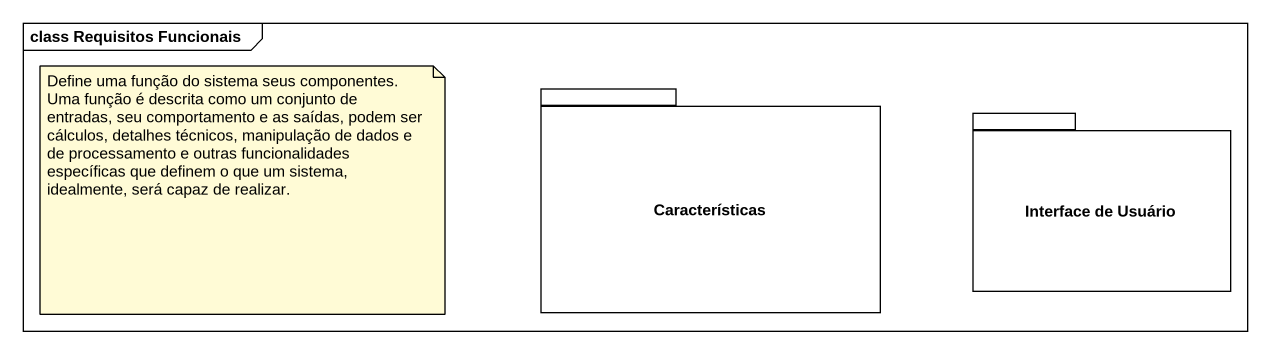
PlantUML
@startuml
mainframe class Requisitos Funcionais
package Características {
}
package "Interface de Usuário" as Interface_de_Usuário {
}
note as N1
  Define uma função do sistema seus componentes. Uma função é descrita como um conjunto de entradas, seu comportamento e as saídas, podem ser cálculos, detalhes técnicos, manipulação de dados e de processamento e outras funcionalidades específicas que definem o que um sistema, idealmente, será capaz de realizar.
end note
@enduml
